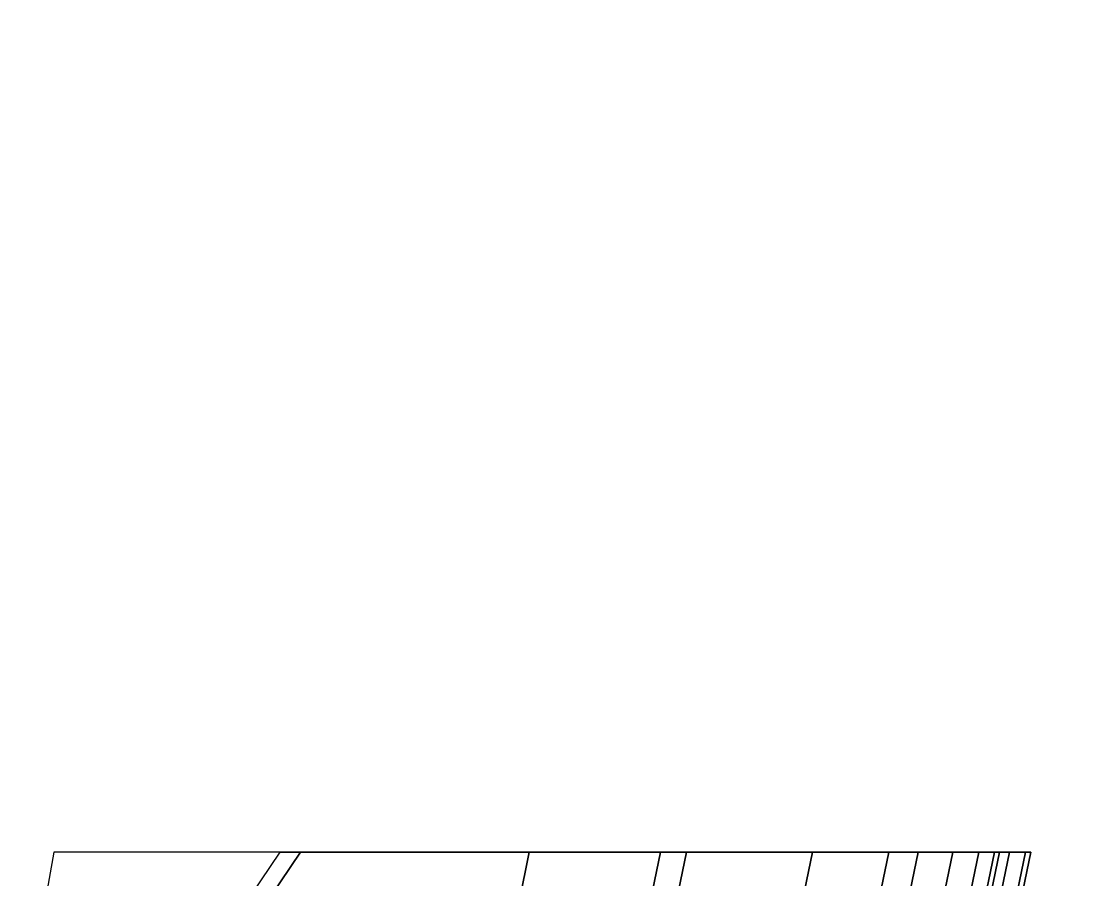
# Model space of a CAD drawing. Extents: x -0.00441 to 0.00264, y -0.00397 to 0.00396.
# Drawn here: x 0.0004223 to 0.0008243, y -0.0000102 to 0.0003101 of the extents above; entities that cross this region are included whole.
import ezdxf

# ---------------------------------------------------------------- set-up
doc = ezdxf.new("R2010")
doc.units = 0
doc.layers.add('Celling fan', color=7, linetype='CONTINUOUS')

msp = doc.modelspace()

# ---------------------------------------------------------------- meshes
at = {"layer": 'Celling fan'}
mesh = msp.add_polyface(dxfattribs=at)
corners = [(0.00079938, 0, 0.00022412), (0.0007974, 0, 0.00021512), (0.0007344, -0.0003042, 0.00021512), (0.00073622, -0.00030495, 0.00022412), (0.00069752, -0.00028892, 0.00021206), (0.00061779, -0.0002559, 0.00021187), (0.00047432, -0.00047432, 0.00021187), (0.00053553, -0.00053553, 0.00021206), (0.00067079, 0, 0.00021187), (0.00052654, 0, 0.00021174), (0.00041141, -0.00017041, 0.00021169), (0.00047432, -0.00047432, 0.00023587), (0.00061779, -0.0002559, 0.00023587), (0.00069752, -0.00028892, 0.00023606), (0.00053553, -0.00053553, 0.00023606), (0.00041141, -0.00017041, 0.00023569), (0.00052654, 0, 0.00023574), (0.00067079, 0, 0.00023587), (0.00072552, -0.00030052, 0.0001923), (0.00055703, -0.00055703, 0.0001923), (0.00055703, -0.00055703, 0.00020772), (0.00072552, -0.00030052, 0.00020772), (0.00078776, 0, 0.0001923), (0.00078776, 0, 0.00020772), (0.00072552, -0.00030052, 0.00016284), (0.00078776, 0, 0.00016284), (0.00055703, -0.00055703, 0.00016284), (0.00046743, -0.00046743, 0.00021587), (0.00060881, -0.00025218, 0.00021587), (0.00068738, -0.00028472, 0.00021606), (0.00052775, -0.00052775, 0.00021606), (0.00040543, -0.00016793, 0.00021569), (0.00051889, 0, 0.00021574), (0.00066104, 0, 0.00021587), (0.00039512, -0.00051277, 0.00023443), (0.00039588, -0.00051233, 0.00023443), (0.00039596, -0.00051228, 0.00024543), (0.0003952, -0.00051272, 0.00024543), (0.00038019, -0.0005214, 0.00023458), (0.00038112, -0.00052297, 0.00023458), (0.00039605, -0.00051434, 0.00023443), (0.0003968, -0.0005139, 0.00023443), (0.00039772, -0.00051545, 0.00023443), (0.00039781, -0.00051541, 0.00024543), (0.00039689, -0.00051385, 0.00024543), (0.00056385, -0.00056385, 0.00023312), (0.0007344, -0.0003042, 0.00023312), (0.00056525, -0.00056525, 0.00022412), (0.00056385, -0.00056385, 0.00021512), (0.0007974, 0, 0.00023312), (0.00079148, 0, 0.00021212), (0.00075736, 0, 0.00021206), (0.00072895, -0.00030194, 0.00021212), (0.00055966, -0.00055966, 0.00021212), (0.00075736, 0, 0.00023606), (0.00079148, 0, 0.00023612), (0.00072895, -0.00030194, 0.00023612), (0.00055966, -0.00055966, 0.00023612), (0.00037232, -0.00037232, 0.00021174), (0.00037232, -0.00037232, 0.00023574), (0.00056463, -0.00023491, -0.00009971), (0.0004348, -0.0004348, -0.00009971), (0.00050761, -0.00050761, 0.00000527), (0.00066115, -0.00027386, 0.00000527), (0.00061203, 0, -0.00009971), (0.00071786, 0, 0.00000527), (0.00077029, 0, 0.0001052), (0.00070943, -0.00029385, 0.0001052), (0.00054467, -0.00054467, 0.0001052), (0.00023491, -0.00056463, -0.00009971), (0.00027386, -0.00066115, 0.00000527), (0.00071835, -0.00029755, 0.00021612), (0.00074635, 0, 0.00021606), (0.00077998, 0, 0.00021612), (0.00055153, -0.00055153, 0.00021612), (0.00055565, -0.00055565, 0.00021402), (0.00072373, -0.00029978, 0.00021402), (0.00078581, 0, 0.00021402), (0.00040382, -0.00017141, -0.00017247), (0.00031522, -0.00031522, -0.00017247), (0.00043433, 0, -0.00017247), (0.00036691, -0.00036691, 0.00021574), (0.00039613, -0.00051429, 0.00024543), (0.00038028, -0.00052135, 0.00024558), (0.0003812, -0.00052292, 0.00024558), (0.00039697, -0.00051589, 0.00023443), (0.00039705, -0.00051584, 0.00024543), (0.00038203, -0.00052452, 0.00023458), (0.00038212, -0.00052448, 0.00024558)]
mesh.append_faces([[corners[k] for k in face] for face in [(0, 1, 2, 3), (4, 5, 6, 7), (8, 9, 10, 5), (11, 12, 13, 14), (15, 16, 17, 12), (18, 19, 20, 21), (22, 18, 21, 23), (24, 18, 22, 25), (26, 19, 18, 24), (27, 28, 29, 30), (31, 32, 33, 28), (34, 35, 36, 37), (34, 38, 39, 40), (41, 42, 43, 44), (45, 46, 3, 47), (2, 48, 47, 3), (46, 49, 0, 3), (50, 51, 4, 52), (50, 52, 2, 1), (2, 52, 53, 48), (4, 7, 53, 52), (13, 54, 55, 56), (57, 14, 13, 56), (57, 56, 46, 45), (46, 56, 55, 49), (10, 58, 6, 5), (8, 5, 4, 51), (13, 12, 17, 54), (11, 59, 15, 12), (60, 61, 62, 63), (64, 60, 63, 65), (66, 65, 63, 67), (63, 62, 68, 67), (62, 61, 69, 70), (71, 29, 72, 73), (30, 29, 71, 74), (75, 74, 71, 76), (76, 71, 73, 77), (21, 76, 77, 23), (75, 76, 21, 20), (66, 67, 24, 25), (24, 67, 68, 26), (78, 79, 61, 60), (80, 78, 60, 64), (29, 28, 33, 72), (27, 81, 31, 28), (44, 36, 35, 41), (41, 35, 34, 40), (37, 36, 44, 82), (83, 38, 34, 37), (84, 83, 37, 82), (42, 41, 40, 85), (82, 44, 43, 86), (40, 39, 87, 85), (84, 82, 86, 88)]])

doc.saveas('drawing.dxf')
